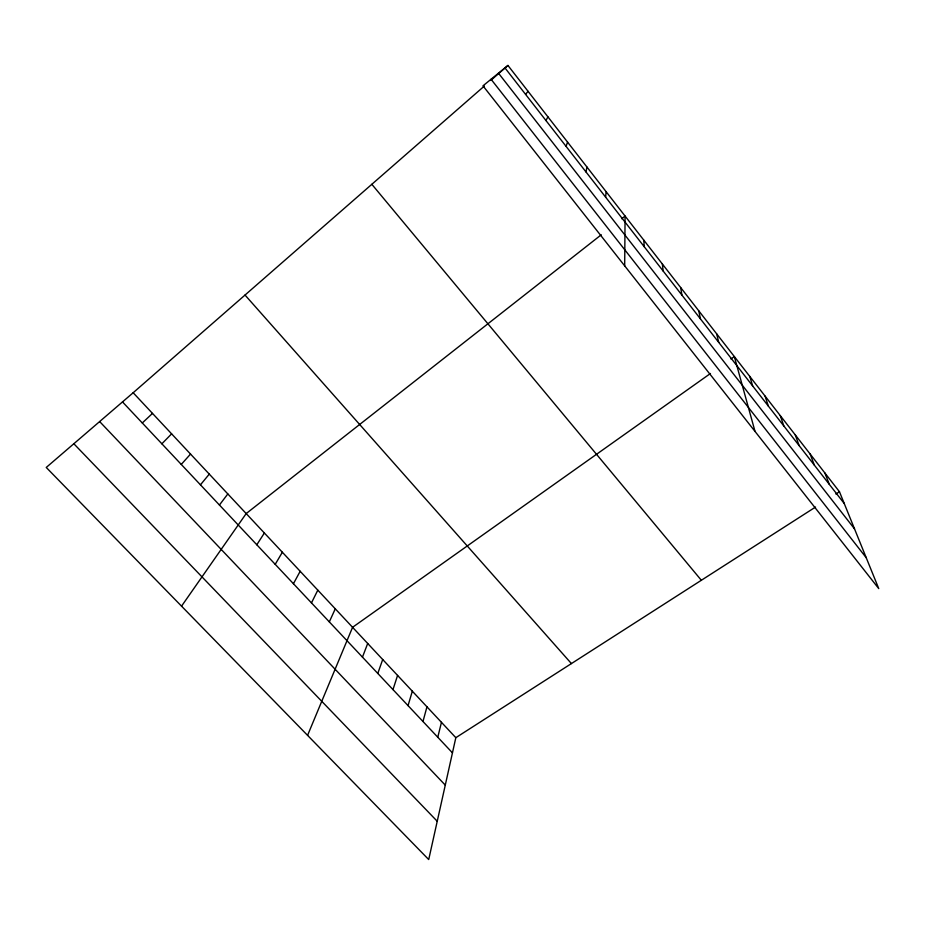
<?xml version="1.0" encoding="UTF-8"?>
<svg xmlns="http://www.w3.org/2000/svg" width="925" height="925" viewBox="0 0 925 925"><rect width="100%" height="100%" fill="white"/><g stroke="black" fill="none" stroke-linecap="round" stroke-linejoin="round"><path stroke-width="1.39" d="M624.687 265.868L625.08 216.08L621.681 218.751M605.621 197.152L606.129 191.706M585.976 171.923L586.959 167.055M815.549 507.05L455.828 737.688L428.714 859.556L46.25 467.46L133.165 392.743L484.272 86.106M437.779 737.237L441.456 722.321M422.979 721.488L426.957 706.816M408.041 705.613L412.33 691.183M392.986 689.587L397.577 675.423M566.088 146.381L567.545 142.103M377.793 673.435L382.707 659.513M362.461 657.132L367.699 643.476M307.574 735.363L352.575 627.3L710.446 373.503M329.323 621.889L335.278 608.812M311.471 602.903L317.807 590.138M545.958 120.539L547.912 116.851M293.433 583.721L300.174 571.28M275.211 564.342L282.356 552.237M256.815 544.767L264.365 533.008M181.543 606.153L246.189 513.572L601.273 234.777M219.433 505.004L227.827 493.95M525.573 94.373L528.048 91.309M200.448 484.816L209.281 474.12M181.265 464.419L190.538 454.083M161.875 443.803L171.611 433.848M142.288 422.968L152.486 413.406M490.724 80.475L507.941 65.444L839.461 491.73L878.75 588.601L482.977 85.84L507.941 65.444M730.923 358.981L734.334 356.564L755.008 431.408M835.865 494.019L839.461 491.73M73.838 443.746L437.236 821.273M99.646 421.557L445.272 785.117M122.493 401.913L452.452 752.846M133.165 392.743L455.828 737.688M245.021 295.052L571.419 663.583M371.838 184.295L701.347 580.276M491.048 79.249L866.216 557.694M498.471 73.179L854.538 528.903M504.946 67.883L844.247 503.535M824.869 472.976L829.355 484.422M810.15 454.036L814.324 465.113M795.28 434.923L799.131 445.607M780.272 415.626L783.799 425.916M765.114 396.131L768.305 406.029M749.805 376.44L752.649 385.933M716.644 333.809L718.748 342.4M698.745 310.8L700.445 318.894M680.65 287.525L681.922 295.121M662.346 263.983L663.179 271.06M643.823 240.176L644.228 246.709"/></g></svg>
